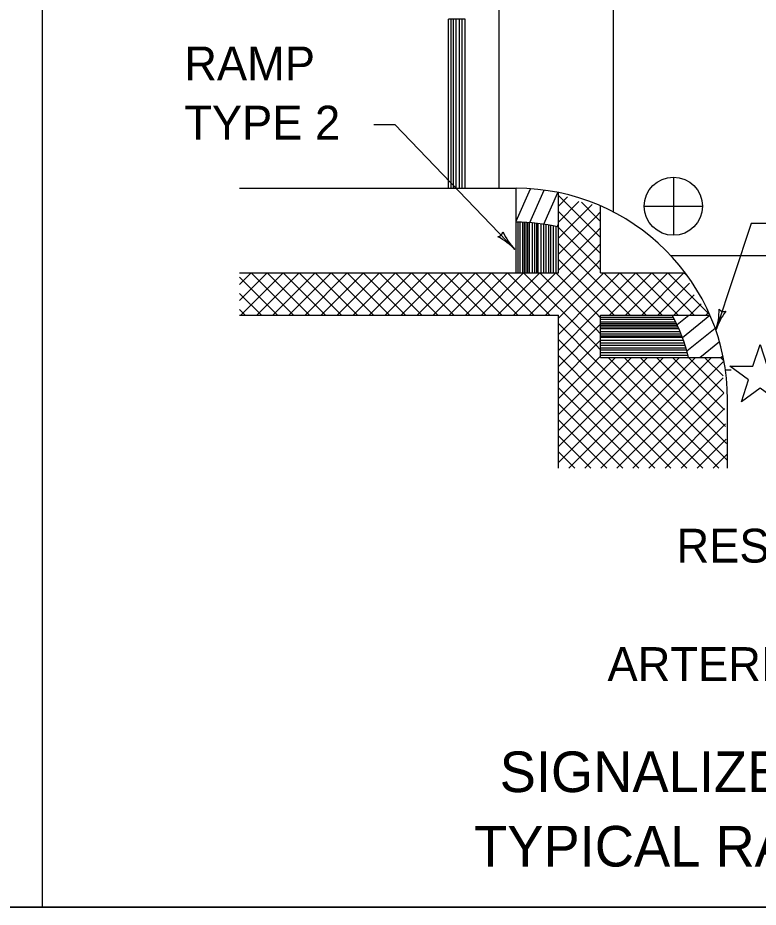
# Model space of a CAD drawing. Extents: x 1007 to 1035.5, y 1000.5 to 1021.5.
# Drawn here: x 1016.36 to 1020.73, y 1000.5 to 1005.76 of the extents above; entities that cross this region are included whole.
import ezdxf

# ---------------------------------------------------------------- set-up
doc = ezdxf.new("R2010")
doc.units = 0
for name, color, linetype in [('Level 1', 7, 'Continuous'), ('Level 10', 7, 'Continuous'), ('Level 11', 7, 'Continuous')]:
    doc.layers.add(name, color=color, linetype=linetype)

msp = doc.modelspace()

# ---------------------------------------------------------------- linework, layer by layer
at = {"layer": 'Level 1'}
for p, q in [((1016.5, 1011), (1016.5, 1000.5)), ((1019.875, 1004.6098), (1019.875, 1006.8901)), ((1019.2, 1004.75), (1019.2, 1006.75)), ((1018.9, 1004.75), (1018.9, 1005.75)), ((1019, 1005.75), (1018.9, 1005.75)), ((1018.9158, 1004.75), (1018.9158, 1005.75)), ((1018.9296, 1004.75), (1018.9296, 1005.75)), ((1018.9461, 1004.75), (1018.9461, 1005.75)), ((1018.9653, 1004.75), (1018.9653, 1005.75)), ((1018.9818, 1004.75), (1018.9818, 1005.75)), ((1019, 1004.75), (1019, 1005.75)), ((1018.4589, 1005.1262), (1018.5839, 1005.1262)), ((1018.5839, 1005.1262), (1019.2935, 1004.3879)), ((1020.23, 1004.8157), (1020.23, 1004.472)), ((1017.6659, 1004.75), (1019.3, 1004.75)), ((1019.3, 1004.55), (1019.3, 1004.75)), ((1019.55, 1004.5198), (1019.55, 1004.7247)), ((1019.7713, 1004.4868), (1019.55, 1004.7081)), ((1019.55, 1004.6444), (1019.6041, 1004.6986)), ((1019.55, 1004.5498), (1019.6713, 1004.6711)), ((1019.55, 1004.455), (1019.7498, 1004.6549)), ((1019.7713, 1004.5816), (1019.6859, 1004.6669)), ((1019.8, 1004.25), (1019.8, 1004.6456)), ((1020.0581, 1004.6438), (1020.4018, 1004.6438)), ((1019.7713, 1004.3921), (1019.55, 1004.6134)), ((1019.55, 1004.3602), (1019.7713, 1004.5816)), ((1019.7713, 1004.5817), (1019.8, 1004.6103)), ((1019.8, 1004.5529), (1019.7713, 1004.5817)), ((1019.3, 1004.25), (1019.3, 1004.55)), ((1019.3118, 1004.25), (1019.3118, 1004.5499)), ((1019.3244, 1004.25), (1019.3244, 1004.5497)), ((1019.3396, 1004.25), (1019.3396, 1004.5492)), ((1019.3497, 1004.25), (1019.3497, 1004.5488)), ((1019.3598, 1004.25), (1019.3598, 1004.5483)), ((1019.3698, 1004.25), (1019.3698, 1004.5476)), ((1019.3799, 1004.25), (1019.3799, 1004.5469)), ((1019.3976, 1004.25), (1019.3976, 1004.5454)), ((1019.4102, 1004.25), (1019.4102, 1004.5442)), ((1019.4228, 1004.25), (1019.4228, 1004.5428)), ((1019.4303, 1004.25), (1019.4303, 1004.5418)), ((1019.448, 1004.25), (1019.448, 1004.5395)), ((1019.4632, 1004.25), (1019.4632, 1004.5372)), ((1019.4783, 1004.25), (1019.4783, 1004.5347)), ((1019.4934, 1004.25), (1019.4934, 1004.532)), ((1019.506, 1004.25), (1019.506, 1004.5296)), ((1019.5212, 1004.25), (1019.5212, 1004.5264)), ((1019.5363, 1004.25), (1019.5363, 1004.523)), ((1020.6887, 1004.5409), (1020.4806, 1003.9107)), ((1020.8137, 1004.5409), (1020.6887, 1004.5409)), ((1019.55, 1004.25), (1019.55, 1004.5198)), ((1019.7713, 1004.2973), (1019.55, 1004.5186)), ((1019.55, 1004.2655), (1019.7713, 1004.4868)), ((1019.7713, 1004.4869), (1019.8, 1004.5156)), ((1019.8, 1004.4581), (1019.7713, 1004.4868)), ((1019.7713, 1004.2026), (1019.55, 1004.4238)), ((1019.7713, 1004.3922), (1019.8, 1004.4208)), ((1019.3792, 1004), (1019.7713, 1004.3922)), ((1019.8, 1004.3634), (1019.7713, 1004.3922)), ((1019.7713, 1004.1078), (1019.55, 1004.3291)), ((1019.7713, 1004.2974), (1019.8, 1004.3261)), ((1022.2835, 1004.35), (1020.2165, 1004.35)), ((1019.474, 1004), (1019.7713, 1004.2973)), ((1019.8, 1004.2687), (1019.7713, 1004.2974)), ((1017.6659, 1004.25), (1019.55, 1004.25)), ((1017.6659, 1004.087), (1017.8289, 1004.25)), ((1017.6659, 1004.1817), (1017.7343, 1004.25)), ((1017.8893, 1004), (1017.6659, 1004.2234)), ((1017.6738, 1004), (1017.9238, 1004.25)), ((1017.9841, 1004), (1017.7341, 1004.25)), ((1017.7685, 1004), (1018.0185, 1004.25)), ((1018.0788, 1004), (1017.8288, 1004.25)), ((1017.8632, 1004), (1018.1132, 1004.25)), ((1018.1736, 1004), (1017.9236, 1004.25)), ((1017.9579, 1004), (1018.2079, 1004.25)), ((1018.2683, 1004), (1018.0183, 1004.25)), ((1018.0527, 1004), (1018.3027, 1004.25)), ((1018.3631, 1004), (1018.1131, 1004.25)), ((1018.1475, 1004), (1018.3975, 1004.25)), ((1018.4578, 1004), (1018.2078, 1004.25)), ((1018.2422, 1004), (1018.4922, 1004.25)), ((1018.5526, 1004), (1018.3026, 1004.25)), ((1018.3369, 1004), (1018.5869, 1004.25)), ((1018.6473, 1004), (1018.3973, 1004.25)), ((1018.4318, 1004), (1018.6818, 1004.25)), ((1018.7421, 1004), (1018.4921, 1004.25)), ((1018.5264, 1004), (1018.7764, 1004.25)), ((1018.8368, 1004), (1018.5868, 1004.25)), ((1018.6212, 1004), (1018.8712, 1004.25)), ((1018.9316, 1004), (1018.6816, 1004.25)), ((1018.716, 1004), (1018.966, 1004.25)), ((1019.0263, 1004), (1018.7763, 1004.25)), ((1018.8107, 1004), (1019.0607, 1004.25)), ((1019.1211, 1004), (1018.8711, 1004.25)), ((1018.9055, 1004), (1019.1555, 1004.25)), ((1019.2158, 1004), (1018.9658, 1004.25)), ((1019.0003, 1004), (1019.2503, 1004.25)), ((1019.3106, 1004), (1019.0606, 1004.25)), ((1019.0949, 1004), (1019.3449, 1004.25)), ((1019.4054, 1004), (1019.1554, 1004.25)), ((1019.1898, 1004), (1019.4398, 1004.25)), ((1019.5002, 1004), (1019.2502, 1004.25)), ((1019.2845, 1004), (1019.5345, 1004.25)), ((1019.7713, 1003.8236), (1019.3448, 1004.25)), ((1019.7713, 1003.9183), (1019.4396, 1004.25)), ((1019.7713, 1004.0131), (1019.5343, 1004.25)), ((1019.7713, 1004.0132), (1020.0082, 1004.25)), ((1019.7713, 1004.1079), (1019.9134, 1004.25)), ((1019.7713, 1004.2027), (1019.8187, 1004.25)), ((1019.8, 1004.25), (1020.3, 1004.25)), ((1020.0687, 1004), (1019.8187, 1004.25)), ((1019.8529, 1004), (1020.1029, 1004.25)), ((1020.1634, 1004), (1019.9134, 1004.25)), ((1019.9477, 1004), (1020.1977, 1004.25)), ((1020.2581, 1004), (1020.0081, 1004.25)), ((1020.0424, 1004), (1020.2924, 1004.25)), ((1020.3529, 1004), (1020.1029, 1004.25)), ((1020.4383, 1004.0093), (1020.1977, 1004.25)), ((1020.3052, 1004.2372), (1020.2923, 1004.25)), ((1019.55, 1003.9813), (1019.7713, 1004.2026)), ((1019.9738, 1004), (1019.7713, 1004.2026)), ((1020.1371, 1004), (1020.3252, 1004.188)), ((1017.7946, 1004), (1017.6659, 1004.1287)), ((1019.55, 1003.8864), (1019.7713, 1004.1078)), ((1019.8792, 1004), (1019.7713, 1004.1079)), ((1020.2319, 1004), (1020.3526, 1004.1207)), ((1020.3267, 1004), (1020.3934, 1004.0668)), ((1017.6998, 1004), (1017.6659, 1004.0339)), ((1017.6659, 1004), (1019.55, 1004)), ((1019.55, 1003.7917), (1019.7713, 1004.0131)), ((1019.55, 1003.0957), (1019.55, 1004)), ((1019.8, 1003.9843), (1019.7713, 1004.0131)), ((1019.8, 1003.75), (1019.8, 1004)), ((1019.8, 1004), (1020.2233, 1004)), ((1020.2233, 1004), (1020.4457, 1004)), ((1020.4214, 1004), (1020.435, 1004.0135)), ((1019.7713, 1003.7288), (1019.55, 1003.9502)), ((1019.7713, 1003.9184), (1019.8, 1003.9471)), ((1019.8, 1003.9882), (1020.2296, 1003.9882)), ((1019.8, 1003.9756), (1020.2361, 1003.9756)), ((1019.8, 1003.9604), (1020.2437, 1003.9604)), ((1019.8, 1003.9503), (1020.2485, 1003.9503)), ((1019.55, 1003.697), (1019.7713, 1003.9183)), ((1019.8, 1003.8896), (1019.7713, 1003.9183)), ((1019.8, 1003.9403), (1020.2532, 1003.9403)), ((1019.8, 1003.9302), (1020.2578, 1003.9302)), ((1019.8, 1003.9201), (1020.2623, 1003.9201)), ((1019.8, 1003.9024), (1020.2698, 1003.9024)), ((1019.7713, 1003.6341), (1019.55, 1003.8554)), ((1019.7713, 1003.8237), (1019.8, 1003.8523)), ((1019.8, 1003.8898), (1020.2749, 1003.8898)), ((1019.8, 1003.8772), (1020.2799, 1003.8772)), ((1019.8, 1003.8697), (1020.2828, 1003.8697)), ((1019.8, 1003.852), (1020.2892, 1003.852)), ((1019.55, 1003.6022), (1019.7713, 1003.8236)), ((1019.8, 1003.7949), (1019.7713, 1003.8237)), ((1019.8, 1003.8368), (1020.2945, 1003.8368)), ((1019.8, 1003.8218), (1020.2995, 1003.8218)), ((1019.8, 1003.8066), (1020.3042, 1003.8066)), ((1019.8, 1003.794), (1020.308, 1003.794)), ((1019.7713, 1003.5393), (1019.55, 1003.7606)), ((1019.7713, 1003.7289), (1019.8, 1003.7576)), ((1019.7713, 1003.1603), (1020.3609, 1003.75)), ((1019.7713, 1003.2551), (1020.2662, 1003.75)), ((1019.7713, 1003.3498), (1020.1714, 1003.75)), ((1019.7713, 1003.4446), (1020.0767, 1003.75)), ((1019.7713, 1003.5394), (1019.9819, 1003.75)), ((1019.7713, 1003.6342), (1019.8871, 1003.75)), ((1019.8, 1003.7788), (1020.3123, 1003.7788)), ((1019.8, 1003.7637), (1020.3164, 1003.7637)), ((1019.8, 1003.75), (1020.3198, 1003.75)), ((1019.8013, 1003.0957), (1020.4557, 1003.75)), ((1020.4993, 1003.0957), (1019.8449, 1003.75)), ((1020.5477, 1003.1419), (1019.9396, 1003.75)), ((1020.5428, 1003.2415), (1020.0343, 1003.75)), ((1020.5378, 1003.3413), (1020.1292, 1003.75)), ((1020.5329, 1003.4409), (1020.2238, 1003.75)), ((1020.528, 1003.5406), (1020.3187, 1003.75)), ((1020.3198, 1003.75), (1020.5248, 1003.75)), ((1020.5232, 1003.6403), (1020.4134, 1003.75)), ((1020.5245, 1003.7336), (1020.5081, 1003.75)), ((1019.55, 1003.5074), (1019.7713, 1003.7288)), ((1020.4044, 1003.0957), (1019.7713, 1003.7288)), ((1019.8961, 1003.0957), (1020.5243, 1003.7238)), ((1019.7713, 1003.4445), (1019.55, 1003.6658)), ((1019.55, 1003.4128), (1019.7713, 1003.6341)), ((1020.3097, 1003.0957), (1019.7713, 1003.6341)), ((1019.9908, 1003.0957), (1020.5237, 1003.6284)), ((1020.5713, 1003.675), (1020.5377, 1003.675)), ((1019.7713, 1003.3498), (1019.55, 1003.5711)), ((1019.55, 1003.3179), (1019.7713, 1003.5393)), ((1020.215, 1003.0957), (1019.7713, 1003.5394)), ((1020.0856, 1003.0957), (1020.5281, 1003.5382)), ((1019.7713, 1003.2551), (1019.55, 1003.4763)), ((1020.55, 1003.0957), (1020.55, 1003.5)), ((1019.55, 1003.2232), (1019.7713, 1003.4446)), ((1020.1202, 1003.0957), (1019.7713, 1003.4446)), ((1020.1803, 1003.0957), (1020.5326, 1003.4478)), ((1019.7713, 1003.1603), (1019.55, 1003.3816)), ((1019.55, 1003.1284), (1019.7713, 1003.3498)), ((1020.0255, 1003.0957), (1019.7713, 1003.3498)), ((1020.2751, 1003.0957), (1020.537, 1003.3576)), ((1019.7412, 1003.0957), (1019.55, 1003.2868)), ((1020.3698, 1003.0957), (1020.5415, 1003.2673)), ((1019.6119, 1003.0957), (1019.7713, 1003.2551)), ((1019.9307, 1003.0957), (1019.7713, 1003.2551)), ((1019.6464, 1003.0957), (1019.55, 1003.1921)), ((1019.7067, 1003.0957), (1019.7713, 1003.1603)), ((1019.836, 1003.0957), (1019.7713, 1003.1603)), ((1020.4646, 1003.0957), (1020.5459, 1003.177)), ((1019.5517, 1003.0957), (1019.55, 1003.0973))]:
    msp.add_line(p, q, dxfattribs=at)
msp.add_lwpolyline([(1020.564, 1003.6974), (1020.7003, 1003.6974), (1020.7423, 1003.8269), (1020.7844, 1003.6974), (1020.9207, 1003.6974), (1020.8104, 1003.6173), (1020.8526, 1003.4878), (1020.7423, 1003.5678), (1020.6321, 1003.4878), (1020.6742, 1003.6173)], close=True, dxfattribs=at)
msp.add_circle((1020.23, 1004.6438), 0.1719, dxfattribs=at)
for centre, radius, start, end in [((1019.3, 1003.5), 1.25, 0, 90), ((1019.3, 1003.4999), 1.25, 66.4213, 66.4333), ((1019.3, 1003.5), 1.05, 76.2266, 90), ((1019.1906, 1004.495), 0.0312, 272.6403, 354.757), ((1019.5751, 1004.6586), 0.3906, 205.2129, 223.8596), ((1019.0119, 1004.1172), 0.3906, 43.8657, 62.5345), ((1019.0119, 1004.1172), 0.3906, 43.8535, 43.8657), ((1019.3, 1003.4999), 1.25, 36.866, 36.8744), ((1019.3, 1003.5), 1.05, 13.7763, 28.2169), ((1019.3, 1003.4999), 1.25, 23.5881, 23.5897), ((1020.1097, 1004.0331), 0.3906, 341.7288, 0.3976), ((1020.8515, 1003.7882), 0.3906, 143.076, 161.7227), ((1020.5272, 1004.0517), 0.0312, 210.5034, 292.6201), ((1020.1097, 1004.0331), 0.3906, 341.7166, 341.7288)]:
    msp.add_arc(centre, radius, start, end, dxfattribs=at)
at = {"layer": 'Level 10'}
msp.add_line((1035.5, 1000.5), (1007, 1000.5), dxfattribs=at)
at = {"layer": 'Level 11'}
for p, q in [((1019.3, 1004.5551), (1019.3844, 1004.7471)), ((1019.382, 1004.5468), (1019.4664, 1004.7388)), ((1019.4634, 1004.5372), (1019.5461, 1004.7255)), ((1019.5422, 1004.5216), (1019.55, 1004.5394)), ((1020.2517, 1003.9436), (1020.3212, 1004)), ((1020.2833, 1003.8683), (1020.4457, 1004)), ((1020.3096, 1003.7886), (1020.476, 1003.9237)), ((1020.3864, 1003.75), (1020.5018, 1003.8437)), ((1020.5108, 1003.75), (1020.5227, 1003.7597))]:
    msp.add_line(p, q, dxfattribs=at)
msp.add_lwpolyline([(1007, 1000.5), (1035.5, 1000.5), (1035.5, 1021.5), (1007, 1021.5)], close=True, dxfattribs=at)

# ---------------------------------------------------------------- texts
at = {"layer": 'Level 1'}
for s, height, p in [('RAMP', 0.2, (1017.3389, 1005.3879)), ('TYPE 2', 0.2, (1017.3389, 1005.0379)), ('RESIDENTIAL', 0.2, (1020.2483, 1002.5373)), ('ARTERIAL STREET', 0.2, (1019.8404, 1001.8373)), ('SIGNALIZED INTERSECTION', 0.24, (1019.2031, 1001.1805)), ('TYPICAL RAMP TREATMENTS', 0.24, (1019.0518, 1000.7405))]:
    msp.add_text(s, height=height, dxfattribs=at).set_placement(p)

doc.saveas('drawing.dxf')
